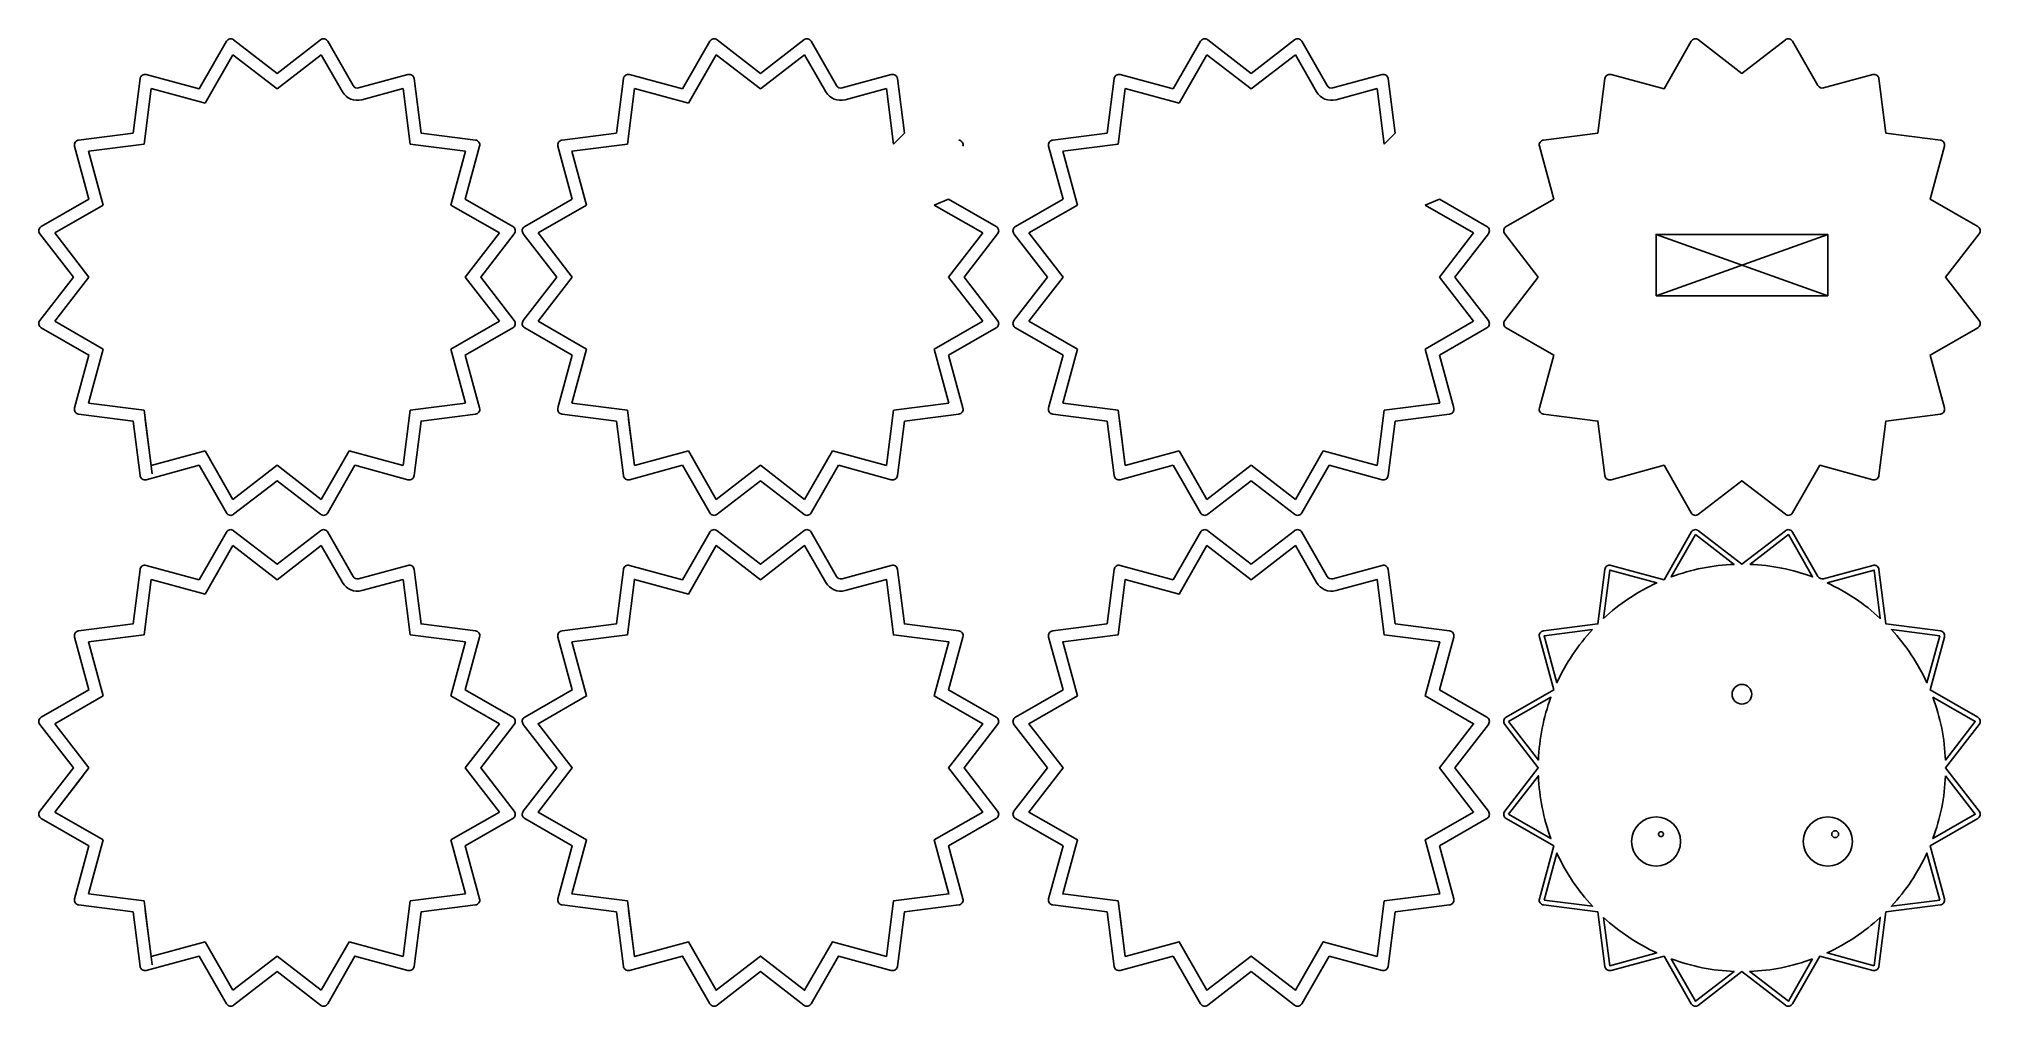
# Model space of a CAD drawing. Header units: millimetres. Extents: x -411 to 380, y -342 to 52.
import ezdxf

# ---------------------------------------------------------------- set-up
doc = ezdxf.new("R2010")
doc.units = ezdxf.units.MM
doc.layers.get('0').update_dxf_attribs({"linetype": 'CONTINUOUS'})

msp = doc.modelspace()

# ---------------------------------------------------------------- linework, layer by layer
for p, q in [((-148.8, 31.87), (-137.69, 51.28)), ((-134.73, 51.86), (-117.04, 38.19)), ((-117.04, 38.19), (-99.35, 51.86)), ((-96.39, 51.28), (-86.05, 33.21)), ((51.2, 31.87), (62.31, 51.28)), ((65.27, 51.86), (82.96, 38.19)), ((82.96, 38.19), (100.65, 51.86)), ((103.61, 51.28), (113.95, 33.21)), ((-343.38, 26.03), (-332.06, 45.8)), ((-332.06, 45.8), (-314.04, 31.87)), ((-314.04, 31.87), (-296.02, 45.8)), ((-296.02, 45.8), (-287.38, 30.73)), ((-146.38, 26.03), (-135.06, 45.8)), ((-146.38, 26.03), (-135.06, 45.8)), ((-135.06, 45.8), (-117.04, 31.87)), ((-135.06, 45.8), (-117.04, 31.87)), ((-117.04, 31.87), (-99.02, 45.8)), ((-117.04, 31.87), (-99.02, 45.8)), ((-99.02, 45.8), (-90.38, 30.73)), ((-99.02, 45.8), (-90.38, 30.73)), ((53.62, 26.03), (64.94, 45.8)), ((53.62, 26.03), (64.94, 45.8)), ((64.94, 45.8), (82.96, 31.87)), ((64.94, 45.8), (82.96, 31.87)), ((82.96, 31.87), (100.98, 45.8)), ((82.96, 31.87), (100.98, 45.8)), ((100.98, 45.8), (109.62, 30.73)), ((100.98, 45.8), (109.62, 30.73)), ((-368.26, 9.41), (-365.37, 32.01)), ((-365.37, 32.01), (-343.38, 26.03)), ((-279.47, 27.45), (-262.71, 32.01)), ((-262.71, 32.01), (-259.82, 9.41)), ((-175.73, 13.88), (-172.89, 36.06)), ((-171.26, 9.41), (-168.37, 32.01)), ((-171.26, 9.41), (-168.37, 32.01)), ((-170.38, 37.73), (-148.8, 31.87)), ((-168.37, 32.01), (-146.38, 26.03)), ((-168.37, 32.01), (-146.38, 26.03)), ((-83.79, 32.28), (-63.7, 37.73)), ((-82.47, 27.45), (-65.71, 32.01)), ((-82.47, 27.45), (-65.71, 32.01)), ((-65.71, 32.01), (-62.82, 9.41)), ((-65.71, 32.01), (-62.82, 9.41)), ((-61.19, 36.06), (-58.35, 13.88)), ((24.27, 13.88), (27.11, 36.06)), ((28.74, 9.41), (31.63, 32.01)), ((28.74, 9.41), (31.63, 32.01)), ((29.62, 37.73), (51.2, 31.87)), ((31.63, 32.01), (53.62, 26.03)), ((31.63, 32.01), (53.62, 26.03)), ((116.21, 32.28), (136.3, 37.73)), ((117.53, 27.45), (134.29, 32.01)), ((117.53, 27.45), (134.29, 32.01)), ((134.29, 32.01), (137.18, 9.41)), ((134.29, 32.01), (137.18, 9.41)), ((138.81, 36.06), (141.65, 13.88)), ((-390.86, 6.52), (-368.26, 9.41)), ((-259.82, 9.41), (-237.22, 6.52)), ((-193.72, -13.05), (-199.58, 8.53)), ((-197.91, 11.04), (-175.73, 13.88)), ((-193.86, 6.52), (-171.26, 9.41)), ((-193.86, 6.52), (-171.26, 9.41)), ((-58.35, 13.88), (-62.82, 9.41)), ((6.28, -13.05), (0.42, 8.53)), ((2.09, 11.04), (24.27, 13.88)), ((6.14, 6.52), (28.74, 9.41)), ((6.14, 6.52), (28.74, 9.41)), ((141.65, 13.88), (137.18, 9.41)), ((-384.88, -15.47), (-390.86, 6.52)), ((-237.22, 6.52), (-243.2, -15.47)), ((-187.88, -15.47), (-193.86, 6.52)), ((-187.88, -15.47), (-193.86, 6.52)), ((12.12, -15.47), (6.14, 6.52)), ((12.12, -15.47), (6.14, 6.52)), ((-404.65, -26.79), (-384.88, -15.47)), ((-243.2, -15.47), (-223.43, -26.79)), ((-213.13, -24.16), (-193.72, -13.05)), ((-207.65, -26.79), (-187.88, -15.47)), ((-207.65, -26.79), (-187.88, -15.47)), ((-40.36, -13.05), (-46.2, -15.47)), ((-46.2, -15.47), (-26.43, -26.79)), ((-46.2, -15.47), (-26.43, -26.79)), ((-40.36, -13.05), (-20.95, -24.16)), ((-13.13, -24.16), (6.28, -13.05)), ((-7.65, -26.79), (12.12, -15.47)), ((-7.65, -26.79), (12.12, -15.47)), ((159.64, -13.05), (153.8, -15.47)), ((153.8, -15.47), (173.57, -26.79)), ((153.8, -15.47), (173.57, -26.79)), ((159.64, -13.05), (179.05, -24.16)), ((-390.72, -44.81), (-404.65, -26.79)), ((-223.43, -26.79), (-237.36, -44.81)), ((-200.04, -44.81), (-213.71, -27.12)), ((-193.72, -44.81), (-207.65, -26.79)), ((-193.72, -44.81), (-207.65, -26.79)), ((-26.43, -26.79), (-40.36, -44.81)), ((-26.43, -26.79), (-40.36, -44.81)), ((-20.37, -27.12), (-34.04, -44.81)), ((-0.04, -44.81), (-13.71, -27.12)), ((6.28, -44.81), (-7.65, -26.79)), ((6.28, -44.81), (-7.65, -26.79)), ((173.57, -26.79), (159.64, -44.81)), ((173.57, -26.79), (159.64, -44.81)), ((179.63, -27.12), (165.96, -44.81)), ((247.96, -52.44), (317.96, -27.44)), ((317.96, -52.44), (247.96, -27.44)), ((-404.65, -62.83), (-390.72, -44.81)), ((-237.36, -44.81), (-223.43, -62.83)), ((-213.71, -62.5), (-200.04, -44.81)), ((-207.65, -62.83), (-193.72, -44.81)), ((-207.65, -62.83), (-193.72, -44.81)), ((-40.36, -44.81), (-26.43, -62.83)), ((-40.36, -44.81), (-26.43, -62.83)), ((-34.04, -44.81), (-20.37, -62.5)), ((-13.71, -62.5), (-0.04, -44.81)), ((-7.65, -62.83), (6.28, -44.81)), ((-7.65, -62.83), (6.28, -44.81)), ((159.64, -44.81), (173.57, -62.83)), ((159.64, -44.81), (173.57, -62.83)), ((165.96, -44.81), (179.63, -62.5)), ((-404.65, -62.83), (-393.08, -47.87)), ((-384.88, -74.15), (-404.65, -62.83)), ((-223.43, -62.83), (-243.2, -74.15)), ((-187.88, -74.15), (-207.65, -62.83)), ((-26.43, -62.83), (-46.2, -74.15)), ((-26.43, -62.83), (-46.2, -74.15)), ((12.12, -74.15), (-7.65, -62.83)), ((173.57, -62.83), (153.8, -74.15)), ((173.57, -62.83), (153.8, -74.15)), ((-193.72, -76.57), (-213.13, -65.46)), ((-20.95, -65.46), (-40.36, -76.57)), ((6.28, -76.57), (-13.13, -65.46)), ((179.05, -65.46), (159.64, -76.57)), ((-390.86, -96.14), (-384.88, -74.15)), ((-243.2, -74.15), (-237.22, -96.14)), ((-199.58, -98.15), (-193.72, -76.57)), ((-193.86, -96.14), (-187.88, -74.15)), ((-46.2, -74.15), (-40.22, -96.14)), ((-46.2, -74.15), (-40.22, -96.14)), ((-40.36, -76.57), (-34.5, -98.15)), ((0.42, -98.15), (6.28, -76.57)), ((6.14, -96.14), (12.12, -74.15)), ((153.8, -74.15), (159.78, -96.14)), ((153.8, -74.15), (159.78, -96.14)), ((159.64, -76.57), (165.5, -98.15)), ((-372.73, -103.5), (-394.91, -100.66)), ((-368.26, -99.03), (-390.86, -96.14)), ((-364.93, -125.04), (-368.26, -99.03)), ((-259.82, -99.03), (-262.71, -121.63)), ((-237.22, -96.14), (-259.82, -99.03)), ((-175.73, -103.5), (-197.91, -100.66)), ((-175.73, -103.5), (-197.91, -100.66)), ((-171.26, -99.03), (-193.86, -96.14)), ((-168.37, -121.63), (-171.26, -99.03)), ((-62.82, -99.03), (-65.71, -121.63)), ((-62.82, -99.03), (-65.71, -121.63)), ((-40.22, -96.14), (-62.82, -99.03)), ((-40.22, -96.14), (-62.82, -99.03)), ((-36.17, -100.66), (-58.35, -103.5)), ((28.74, -99.03), (6.14, -96.14)), ((31.63, -121.63), (28.74, -99.03)), ((137.18, -99.03), (134.29, -121.63)), ((137.18, -99.03), (134.29, -121.63)), ((159.78, -96.14), (137.18, -99.03)), ((159.78, -96.14), (137.18, -99.03)), ((163.83, -100.66), (141.65, -103.5)), ((-365.37, -121.63), (-367.77, -102.86)), ((-172.89, -125.68), (-175.73, -103.5)), ((-168.37, -121.63), (-170.77, -102.86)), ((-58.35, -103.5), (-61.19, -125.68)), ((27.11, -125.68), (24.27, -103.5)), ((31.63, -121.63), (29.23, -102.86)), ((141.65, -103.5), (138.81, -125.68)), ((-343.38, -115.65), (-365.37, -121.63)), ((-332.06, -135.42), (-343.38, -115.65)), ((-284.7, -115.65), (-296.02, -135.42)), ((-262.71, -121.63), (-284.7, -115.65)), ((-146.38, -115.65), (-168.37, -121.63)), ((-146.38, -115.65), (-168.37, -121.63)), ((-135.06, -135.42), (-146.38, -115.65)), ((-135.06, -135.42), (-146.38, -115.65)), ((-87.7, -115.65), (-99.02, -135.42)), ((-87.7, -115.65), (-99.02, -135.42)), ((-65.71, -121.63), (-87.7, -115.65)), ((-65.71, -121.63), (-87.7, -115.65)), ((53.62, -115.65), (31.63, -121.63)), ((53.62, -115.65), (31.63, -121.63)), ((64.94, -135.42), (53.62, -115.65)), ((64.94, -135.42), (53.62, -115.65)), ((112.3, -115.65), (100.98, -135.42)), ((112.3, -115.65), (100.98, -135.42)), ((134.29, -121.63), (112.3, -115.65)), ((134.29, -121.63), (112.3, -115.65)), ((-314.04, -121.49), (-332.06, -135.42)), ((-296.02, -135.42), (-314.04, -121.49)), ((-148.8, -121.49), (-170.38, -127.36)), ((-137.69, -140.9), (-148.8, -121.49)), ((-117.04, -121.49), (-135.06, -135.42)), ((-117.04, -121.49), (-135.06, -135.42)), ((-99.02, -135.42), (-117.04, -121.49)), ((-99.02, -135.42), (-117.04, -121.49)), ((-85.28, -121.49), (-96.39, -140.9)), ((-63.7, -127.36), (-85.28, -121.49)), ((51.2, -121.49), (29.62, -127.36)), ((62.31, -140.9), (51.2, -121.49)), ((82.96, -121.49), (64.94, -135.42)), ((82.96, -121.49), (64.94, -135.42)), ((100.98, -135.42), (82.96, -121.49)), ((100.98, -135.42), (82.96, -121.49)), ((114.72, -121.49), (103.61, -140.9)), ((136.3, -127.36), (114.72, -121.49)), ((-117.04, -127.81), (-134.73, -141.48)), ((-99.35, -141.48), (-117.04, -127.81)), ((82.96, -127.81), (65.27, -141.48)), ((100.65, -141.48), (82.96, -127.81)), ((51.2, -168.13), (62.31, -148.72)), ((65.27, -148.14), (82.96, -161.81)), ((82.96, -161.81), (100.65, -148.14)), ((103.61, -148.72), (113.95, -166.79)), ((-343.38, -173.97), (-332.06, -154.2)), ((-332.06, -154.2), (-314.04, -168.13)), ((-314.04, -168.13), (-296.02, -154.2)), ((-296.02, -154.2), (-287.38, -169.27)), ((-146.38, -173.97), (-135.06, -154.2)), ((-135.06, -154.2), (-117.04, -168.13)), ((-117.04, -168.13), (-99.02, -154.2)), ((-99.02, -154.2), (-90.38, -169.27)), ((53.62, -173.97), (64.94, -154.2)), ((64.94, -154.2), (82.96, -168.13)), ((82.96, -168.13), (100.98, -154.2)), ((100.98, -154.2), (109.62, -169.27)), ((24.27, -186.12), (27.11, -163.94)), ((29.62, -162.27), (51.2, -168.13)), ((116.21, -167.72), (136.3, -162.27)), ((138.81, -163.94), (141.65, -186.12)), ((-368.26, -190.59), (-365.37, -167.99)), ((-365.37, -167.99), (-343.38, -173.97)), ((-279.47, -172.55), (-262.71, -167.99)), ((-262.71, -167.99), (-259.82, -190.59)), ((-171.26, -190.59), (-168.37, -167.99)), ((-168.37, -167.99), (-146.38, -173.97)), ((-82.47, -172.55), (-65.71, -167.99)), ((-65.71, -167.99), (-62.82, -190.59)), ((28.74, -190.59), (31.63, -167.99)), ((31.63, -167.99), (53.62, -173.97)), ((117.53, -172.55), (134.29, -167.99)), ((134.29, -167.99), (137.18, -190.59)), ((2.09, -188.96), (24.27, -186.12)), ((141.65, -186.12), (163.83, -188.96)), ((-390.86, -193.48), (-368.26, -190.59)), ((-384.88, -215.47), (-390.86, -193.48)), ((-259.82, -190.59), (-237.22, -193.48)), ((-237.22, -193.48), (-243.2, -215.47)), ((-193.86, -193.48), (-171.26, -190.59)), ((-187.88, -215.47), (-193.86, -193.48)), ((-62.82, -190.59), (-40.22, -193.48)), ((-40.22, -193.48), (-46.2, -215.47)), ((6.28, -213.05), (0.42, -191.47)), ((6.14, -193.48), (28.74, -190.59)), ((12.12, -215.47), (6.14, -193.48)), ((137.18, -190.59), (159.78, -193.48)), ((159.78, -193.48), (153.8, -215.47)), ((165.5, -191.47), (159.64, -213.05)), ((-13.13, -224.16), (6.28, -213.05)), ((159.64, -213.05), (179.05, -224.16)), ((-404.65, -226.79), (-384.88, -215.47)), ((-243.2, -215.47), (-223.43, -226.79)), ((-207.65, -226.79), (-187.88, -215.47)), ((-46.2, -215.47), (-26.43, -226.79)), ((-7.65, -226.79), (12.12, -215.47)), ((153.8, -215.47), (173.57, -226.79)), ((-390.72, -244.81), (-404.65, -226.79)), ((-223.43, -226.79), (-237.36, -244.81)), ((-193.72, -244.81), (-207.65, -226.79)), ((-26.43, -226.79), (-40.36, -244.81)), ((-0.04, -244.81), (-13.71, -227.12)), ((6.28, -244.81), (-7.65, -226.79)), ((173.57, -226.79), (159.64, -244.81)), ((179.63, -227.12), (165.96, -244.81)), ((-404.65, -262.83), (-390.72, -244.81)), ((-237.36, -244.81), (-223.43, -262.83)), ((-207.65, -262.83), (-193.72, -244.81)), ((-40.36, -244.81), (-26.43, -262.83)), ((-13.71, -262.5), (-0.04, -244.81)), ((-7.65, -262.83), (6.28, -244.81)), ((159.64, -244.81), (173.57, -262.83)), ((165.96, -244.81), (179.63, -262.5)), ((-404.65, -262.83), (-393.08, -247.87)), ((-384.88, -274.15), (-404.65, -262.83)), ((-223.43, -262.83), (-243.2, -274.15)), ((-26.43, -262.83), (-46.2, -274.15)), ((6.28, -276.57), (-13.13, -265.46)), ((173.57, -262.83), (153.8, -274.15)), ((179.05, -265.46), (159.64, -276.57)), ((-390.86, -296.14), (-384.88, -274.15)), ((-243.2, -274.15), (-237.22, -296.14)), ((-46.2, -274.15), (-40.22, -296.14)), ((0.42, -298.15), (6.28, -276.57)), ((153.8, -274.15), (159.78, -296.14)), ((159.64, -276.57), (165.5, -298.15)), ((-368.26, -299.03), (-390.86, -296.14)), ((-364.93, -325.04), (-368.26, -299.03)), ((-259.82, -299.03), (-262.71, -321.63)), ((-237.22, -296.14), (-259.82, -299.03)), ((-62.82, -299.03), (-65.71, -321.63)), ((-40.22, -296.14), (-62.82, -299.03)), ((137.18, -299.03), (134.29, -321.63)), ((159.78, -296.14), (137.18, -299.03)), ((-372.73, -303.5), (-394.91, -300.66)), ((-365.37, -321.63), (-367.77, -302.86)), ((-175.73, -303.5), (-197.91, -300.66)), ((-168.37, -321.63), (-170.77, -302.86)), ((27.11, -325.68), (24.27, -303.5)), ((31.63, -321.63), (29.23, -302.86)), ((141.65, -303.5), (138.81, -325.68)), ((163.83, -300.66), (141.65, -303.5)), ((-343.38, -315.65), (-365.37, -321.63)), ((-332.06, -335.42), (-343.38, -315.65)), ((-284.7, -315.65), (-296.02, -335.42)), ((-262.71, -321.63), (-284.7, -315.65)), ((-146.38, -315.65), (-168.37, -321.63)), ((-135.06, -335.42), (-146.38, -315.65)), ((-87.7, -315.65), (-99.02, -335.42)), ((-65.71, -321.63), (-87.7, -315.65)), ((53.62, -315.65), (31.63, -321.63)), ((64.94, -335.42), (53.62, -315.65)), ((112.3, -315.65), (100.98, -335.42)), ((134.29, -321.63), (112.3, -315.65)), ((-314.04, -321.49), (-332.06, -335.42)), ((-296.02, -335.42), (-314.04, -321.49)), ((-117.04, -321.49), (-135.06, -335.42)), ((-99.02, -335.42), (-117.04, -321.49)), ((51.2, -321.49), (29.62, -327.36)), ((62.31, -340.9), (51.2, -321.49)), ((82.96, -321.49), (64.94, -335.42)), ((100.98, -335.42), (82.96, -321.49)), ((114.72, -321.49), (103.61, -340.9)), ((136.3, -327.36), (114.72, -321.49)), ((82.96, -327.81), (65.27, -341.48)), ((100.65, -341.48), (82.96, -327.81))]:
    msp.add_line(p, q)
for points in [[(-410.71, -62.5), (-397.04, -44.81), (-410.71, -27.12, -0.455204), (-410.13, -24.16), (-390.72, -13.05), (-396.58, 8.53, -0.455204), (-394.91, 11.04), (-372.73, 13.88), (-369.89, 36.06, -0.455204), (-367.38, 37.73), (-345.8, 31.87), (-334.69, 51.28, -0.455204), (-331.73, 51.86), (-314.04, 38.19), (-296.35, 51.86, -0.455204), (-293.39, 51.28), (-283.05, 33.21, 0.341406), (-280.79, 32.28), (-260.7, 37.73, -0.455204), (-258.19, 36.06), (-255.35, 13.88), (-233.17, 11.04, -0.455204), (-231.5, 8.53), (-237.36, -13.05), (-217.95, -24.16, -0.455204), (-217.37, -27.12), (-231.04, -44.81), (-217.37, -62.5, -0.455204), (-217.95, -65.46), (-237.36, -76.57), (-231.5, -98.15, -0.455204), (-233.17, -100.66), (-255.35, -103.5), (-258.19, -125.68, -0.455204), (-260.7, -127.36), (-282.28, -121.49), (-293.39, -140.9, -0.455204), (-296.35, -141.48), (-314.04, -127.81), (-331.73, -141.48, -0.455204), (-334.69, -140.9), (-345.8, -121.49), (-367.38, -127.36, -0.455204), (-369.89, -125.68), (-372.73, -103.5), (-394.91, -100.66, -0.455204), (-396.58, -98.15), (-390.72, -76.57), (-410.13, -65.46, -0.455204)], [(199.96, -44.81), (186.29, -62.5, 0.455204), (186.87, -65.46), (206.28, -76.57), (200.42, -98.15, 0.455204), (202.09, -100.66), (224.27, -103.5), (227.11, -125.68, 0.455204), (229.62, -127.36), (251.2, -121.49), (262.31, -140.9, 0.455204), (265.27, -141.48), (282.96, -127.81), (300.65, -141.48, 0.455204), (303.61, -140.9), (314.72, -121.49), (336.3, -127.36, 0.455204), (338.81, -125.68), (341.65, -103.5), (363.83, -100.66, 0.455204), (365.5, -98.15), (359.64, -76.57), (379.05, -65.46, 0.455204), (379.63, -62.5), (365.96, -44.81), (379.63, -27.12, 0.455204), (379.05, -24.16), (359.64, -13.05), (365.5, 8.53, 0.455204), (363.83, 11.04), (341.65, 13.88), (338.81, 36.06, 0.455204), (336.3, 37.73), (316.21, 32.28, -0.341406), (313.95, 33.21), (303.61, 51.28, 0.455204), (300.65, 51.86), (282.96, 38.19), (265.27, 51.86, 0.455204), (262.31, 51.28), (251.2, 31.87), (229.62, 37.73, 0.455204), (227.11, 36.06), (224.27, 13.88), (202.09, 11.04, 0.455204), (200.42, 8.53), (206.28, -13.05), (186.87, -24.16, 0.455204), (186.29, -27.12)], [(-345.8, -168.13), (-334.69, -148.72, -0.455204), (-331.73, -148.14), (-314.04, -161.81), (-296.35, -148.14, -0.455204), (-293.39, -148.72), (-283.05, -166.79, 0.341406), (-280.79, -167.72), (-260.7, -162.27, -0.455204), (-258.19, -163.94), (-255.35, -186.12), (-233.17, -188.96, -0.455204), (-231.5, -191.47), (-237.36, -213.05), (-217.95, -224.16, -0.455204), (-217.37, -227.12), (-231.04, -244.81), (-217.37, -262.5, -0.455204), (-217.95, -265.46), (-237.36, -276.57), (-231.5, -298.15, -0.455204), (-233.17, -300.66), (-255.35, -303.5), (-258.19, -325.68, -0.455204), (-260.7, -327.36), (-282.28, -321.49), (-293.39, -340.9, -0.455204), (-296.35, -341.48), (-314.04, -327.81), (-331.73, -341.48, -0.455204), (-334.69, -340.9), (-345.8, -321.49), (-367.38, -327.36, -0.455204), (-369.89, -325.68), (-372.73, -303.5), (-394.91, -300.66, -0.455204), (-396.58, -298.15), (-390.72, -276.57), (-410.13, -265.46, -0.455204), (-410.71, -262.5), (-397.04, -244.81), (-410.71, -227.12, -0.455204), (-410.13, -224.16), (-390.72, -213.05), (-396.58, -191.47, -0.455204), (-394.91, -188.96), (-372.73, -186.12), (-369.89, -163.94, -0.455204), (-367.38, -162.27)], [(-175.73, -303.5), (-197.91, -300.66, -0.455204), (-199.58, -298.15), (-193.72, -276.57), (-213.13, -265.46, -0.455204), (-213.71, -262.5), (-200.04, -244.81), (-213.71, -227.12, -0.455204), (-213.13, -224.16), (-193.72, -213.05), (-199.58, -191.47, -0.455204), (-197.91, -188.96), (-175.73, -186.12), (-172.89, -163.94, -0.455204), (-170.38, -162.27), (-148.8, -168.13), (-137.69, -148.72, -0.455204), (-134.73, -148.14), (-117.04, -161.81), (-99.35, -148.14, -0.455204), (-96.39, -148.72), (-86.05, -166.79, 0.341406), (-83.79, -167.72), (-63.7, -162.27, -0.455204), (-61.19, -163.94), (-58.35, -186.12), (-36.17, -188.96, -0.455204), (-34.5, -191.47), (-40.36, -213.05), (-20.95, -224.16, -0.455204), (-20.37, -227.12), (-34.04, -244.81), (-20.37, -262.5, -0.455204), (-20.95, -265.46), (-40.36, -276.57), (-34.5, -298.15, -0.455204), (-36.17, -300.66), (-58.35, -303.5), (-61.19, -325.68, -0.455204), (-63.7, -327.36), (-85.28, -321.49), (-96.39, -340.9, -0.455204), (-99.35, -341.48), (-117.04, -327.81), (-134.73, -341.48, -0.455204), (-137.69, -340.9), (-148.8, -321.49), (-170.38, -327.36, -0.455204), (-172.89, -325.68)], [(379.63, -262.5), (365.96, -244.81), (379.63, -227.12, 0.455204), (379.05, -224.16), (359.64, -213.05), (365.5, -191.47, 0.455204), (363.83, -188.96), (341.65, -186.12), (338.81, -163.94, 0.455204), (336.3, -162.27), (316.21, -167.72, -0.341406), (313.95, -166.79), (303.61, -148.72, 0.455204), (300.65, -148.14), (282.96, -161.81), (265.27, -148.14, 0.455204), (262.31, -148.72), (251.2, -168.13), (229.62, -162.27, 0.455204), (227.11, -163.94), (224.27, -186.12), (202.09, -188.96, 0.455204), (200.42, -191.47), (206.28, -213.05), (186.87, -224.16, 0.455204), (186.29, -227.12), (199.96, -244.81), (186.29, -262.5, 0.455204), (186.87, -265.46), (206.28, -276.57), (200.42, -298.15, 0.455204), (202.09, -300.66), (224.27, -303.5), (227.11, -325.68, 0.455204), (229.62, -327.36), (251.2, -321.49), (262.31, -340.9, 0.455204), (265.27, -341.48), (282.96, -327.81), (300.65, -341.48, 0.455204), (303.61, -340.9), (314.72, -321.49), (336.3, -327.36, 0.455204), (338.81, -325.68), (341.65, -303.5), (363.83, -300.66, 0.455204), (365.5, -298.15), (359.64, -276.57), (379.05, -265.46, 0.455204)], [(264.05, -149.72), (279.77, -161.87, 0.079111), (254.17, -166.96)], [(286.15, -161.87), (301.87, -149.72), (311.75, -166.96, 0.079111)], [(-171.26, -299.03), (-193.86, -296.14), (-187.88, -274.15), (-207.65, -262.83), (-193.72, -244.81), (-207.65, -226.79), (-187.88, -215.47), (-193.86, -193.48), (-171.26, -190.59), (-168.37, -167.99), (-146.38, -173.97), (-135.06, -154.2), (-117.04, -168.13), (-99.02, -154.2), (-90.38, -169.27, 0.341406), (-82.47, -172.55), (-65.71, -167.99), (-62.82, -190.59), (-40.22, -193.48), (-46.2, -215.47), (-26.43, -226.79), (-40.36, -244.81), (-26.43, -262.83), (-46.2, -274.15), (-40.22, -296.14), (-62.82, -299.03), (-65.71, -321.63), (-87.7, -315.65), (-99.02, -335.42), (-117.04, -321.49), (-135.06, -335.42), (-146.38, -315.65), (-168.37, -321.63)], [(28.74, -299.03), (6.14, -296.14), (12.12, -274.15), (-7.65, -262.83), (6.28, -244.81), (-7.65, -226.79), (12.12, -215.47), (6.14, -193.48), (28.74, -190.59), (31.63, -167.99), (53.62, -173.97), (64.94, -154.2), (82.96, -168.13), (100.98, -154.2), (109.62, -169.27, 0.341406), (117.53, -172.55), (134.29, -167.99), (137.18, -190.59), (159.78, -193.48), (153.8, -215.47), (173.57, -226.79), (159.64, -244.81), (173.57, -262.83), (153.8, -274.15), (159.78, -296.14), (137.18, -299.03), (134.29, -321.63), (112.3, -315.65), (100.98, -335.42), (82.96, -321.49), (64.94, -335.42), (53.62, -315.65), (31.63, -321.63)], [(226.57, -183.91), (229.09, -164.2), (248.27, -169.41, 0.079111)], [(317.65, -169.41), (336.82, -164.2), (339.35, -183.91, 0.079111)], [(222.06, -188.42, 0.079111), (207.56, -210.12), (202.35, -190.95)], [(363.57, -190.95), (358.36, -210.12, 0.079111), (343.86, -188.42)], [(187.87, -225.9), (205.11, -216.02, 0.079111), (200.02, -241.62)], [(360.81, -216.02), (378.05, -225.9), (365.9, -241.62, 0.079111)], [(187.87, -263.73), (200.02, -248, 0.079111), (205.11, -273.6)], [(365.9, -248), (378.05, -263.73), (360.81, -273.6, 0.079111)], [(202.35, -298.68), (207.56, -279.5, 0.079111), (222.06, -301.2)], [(363.57, -298.68), (343.86, -301.2, 0.079111), (358.36, -279.5)], [(226.57, -305.71, 0.079111), (248.27, -320.21), (229.09, -325.43)], [(336.82, -325.43), (317.65, -320.21, 0.079111), (339.35, -305.71)], [(254.17, -322.66, 0.079111), (279.77, -327.75), (264.05, -339.9)], [(311.75, -322.66), (301.87, -339.9), (286.15, -327.75, 0.079111)]]:
    msp.add_lwpolyline(points, format="xyb", close=True)
for points in [[(247.96, -52.44), (317.96, -52.44), (317.96, -27.44), (247.96, -27.44)], [(24.27, -103.5), (2.09, -100.66)], [(24.27, -303.5), (2.09, -300.66)]]:
    msp.add_lwpolyline(points, close=True)
for centre, radius in [((282.96, -214.81), 4), ((247.96, -274.81), 10), ((317.96, -274.81), 10), ((249.96, -271.81), 1), ((320.96, -271.81), 1.41)]:
    msp.add_circle(centre, radius)
for centre, radius, start, end in [((-135.95, 50.28), 2, 52.29957, 150.20043), ((-98.13, 50.28), 2, 29.79957, 127.70043), ((64.05, 50.28), 2, 52.29957, 150.20043), ((101.87, 50.28), 2, 29.79957, 127.70043), ((-170.91, 35.8), 2, 74.79957, 172.70043), ((-84.31, 34.21), 2, 209.79957, 285.20043), ((-63.18, 35.8), 2, 7.29957, 105.20043), ((29.09, 35.8), 2, 74.79957, 172.70043), ((115.69, 34.21), 2, 209.79957, 285.20043), ((136.82, 35.8), 2, 7.29957, 105.20043), ((-281.31, 34.21), 7, 209.79957, 285.20043), ((-84.31, 34.21), 7, 209.79957, 285.20043), ((-84.31, 34.21), 7, 209.79957, 285.20043), ((115.69, 34.21), 7, 209.79957, 285.20043), ((115.69, 34.21), 7, 209.79957, 285.20043), ((-197.65, 9.05), 2, 97.29957, 195.20043), ((-36.43, 9.05), 2, -15.20043, 82.70043), ((2.35, 9.05), 2, 97.29957, 195.20043), ((-212.13, -25.9), 2, 119.79957, 217.70043), ((-21.95, -25.9), 2, -37.70043, 60.20043), ((-12.13, -25.9), 2, 119.79957, 217.70043), ((178.05, -25.9), 2, -37.70043, 60.20043), ((-212.13, -63.73), 2, 142.29957, 240.20043), ((-21.95, -63.73), 2, -60.20043, 37.70043), ((-12.13, -63.73), 2, 142.29957, 240.20043), ((178.05, -63.73), 2, -60.20043, 37.70043), ((-197.65, -98.68), 2, 164.79957, 262.70043), ((-36.43, -98.68), 2, -82.70043, 15.20043), ((2.35, -98.68), 2, 164.79957, 262.70043), ((163.57, -98.68), 2, -82.70043, 15.20043), ((-170.91, -125.43), 2, 187.29957, 285.20043), ((-63.18, -125.43), 2, 254.79957, 352.70043), ((29.09, -125.43), 2, 187.29957, 285.20043), ((136.82, -125.43), 2, 254.79957, 352.70043), ((-135.95, -139.9), 2, 209.79957, 307.70043), ((-98.13, -139.9), 2, 232.29957, 330.20043), ((64.05, -139.9), 2, 209.79957, 307.70043), ((101.87, -139.9), 2, 232.29957, 330.20043), ((64.05, -149.72), 2, 52.29957, 150.20043), ((101.87, -149.72), 2, 29.79957, 127.70043), ((29.09, -164.2), 2, 74.79957, 172.70043), ((136.82, -164.2), 2, 7.29957, 105.20043), ((-281.31, -165.79), 7, 209.79957, 285.20043), ((-84.31, -165.79), 7, 209.79957, 285.20043), ((115.69, -165.79), 7, 209.79957, 285.20043), ((115.69, -165.79), 2, 209.79957, 285.20043), ((2.35, -190.95), 2, 97.29957, 195.20043), ((163.57, -190.95), 2, -15.20043, 82.70043), ((-12.13, -225.9), 2, 119.79957, 217.70043), ((178.05, -225.9), 2, -37.70043, 60.20043), ((-12.13, -263.73), 2, 142.29957, 240.20043), ((178.05, -263.73), 2, -60.20043, 37.70043), ((2.35, -298.68), 2, 164.79957, 262.70043), ((163.57, -298.68), 2, -82.70043, 15.20043), ((29.09, -325.43), 2, 187.29957, 285.20043), ((136.82, -325.43), 2, 254.79957, 352.70043), ((64.05, -339.9), 2, 209.79957, 307.70043), ((101.87, -339.9), 2, 232.29957, 330.20043)]:
    msp.add_arc(centre, radius, start, end)

doc.saveas('drawing.dxf')
